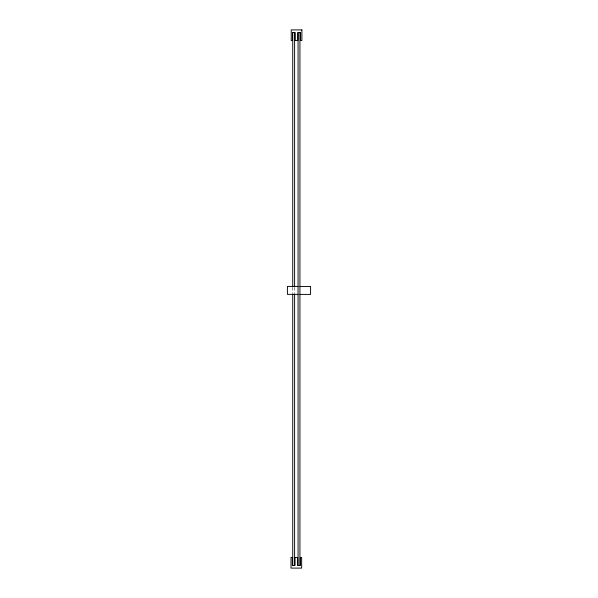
<?xml version="1.0" encoding="UTF-8"?>
<svg xmlns="http://www.w3.org/2000/svg" width="598" height="598" viewBox="0 0 598 598"><rect width="100%" height="100%" fill="white"/><g stroke="black" fill="none" stroke-linecap="round" stroke-linejoin="round"><path stroke-width="0.45" stroke-dasharray="2.99 2.24" d="M294.605 287.332L294.605 292.938M292.736 287.332L292.736 292.938"/><path stroke-width="0.9" d="M298.066 286.412L287.414 286.412L287.414 294.351L298.066 294.351M299.934 286.449L310.586 286.449L310.586 294.403L299.934 294.403M299.934 32.561L299.934 565.439M298.066 32.561L298.066 565.439M294.605 32.561L294.605 286.405M294.605 293.865L294.605 565.439M292.736 32.561L292.736 286.405M292.736 293.865L292.736 565.439M301.885 29.9L291.226 29.9L291.226 40.559L292.557 40.559L292.557 32.561L295.225 32.561L295.225 40.559L297.886 40.559L297.886 32.561L300.555 32.561L300.555 40.559L301.885 40.559L301.885 29.9M292.34 557.441L291.009 557.441L291.009 568.1L301.661 568.1L301.661 557.441L300.331 557.441L300.331 565.439L297.669 565.439L297.669 557.441L295.001 557.441L295.001 565.439L292.34 565.439L292.34 557.441"/></g></svg>
